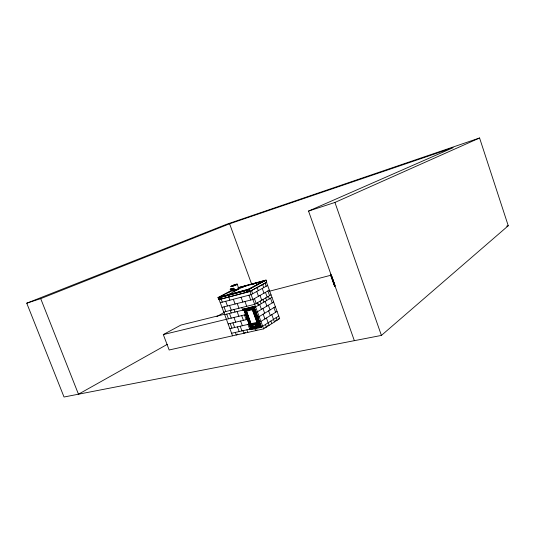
<?xml version="1.0" encoding="UTF-8"?>
<svg xmlns="http://www.w3.org/2000/svg" width="535" height="535" viewBox="0 0 535 535"><rect width="100%" height="100%" fill="white"/><g stroke="black" fill="none" stroke-linecap="round" stroke-linejoin="round"><path stroke-width="0.8" d="M219.805 298.751C218.447 298.356 218.608 299.493 219.584 298.303M233.929 288.552C232.524 288.967 234.343 288.479 233.588 288.258C233.621 290.391 229.354 288.546 230.378 289.549M250.754 327.152L250.233 327.346L250.641 327.146M246.341 315.209L245.853 315.389L246.354 315.182M381.408 335.418L508.25 225.743L479.581 137.99L226.633 224.265L26.75 303.198L64.026 397.01L381.408 335.418L334.937 202.444L479.581 137.99M233.454 288.713L234.31 291.04L233.507 288.432M224.586 314.226L180.917 325.053L163.309 334.576L169.16 349.984L263.628 328.864L279.665 318.592L266.216 281.53M257.054 329.761L255.67 330.643L254.954 328.697M278.742 316.051L262.672 326.243L260.491 326.738M261.481 327.293L253.871 306.501L261.481 327.293L251.149 329.727L243.585 309.143L253.871 306.501M259.736 326.51L253.015 308.14L244.95 310.126L251.637 328.35L259.789 326.477M260.13 326.945L251.443 328.858L244.301 309.859L251.316 328.938L260.13 326.945L253.262 307.578L260.257 326.865M258.044 325.527L257.663 324.056L251.597 325.494L252.105 326.885L258.044 325.527L257.536 324.136M245.364 332.389L243.96 333.265L243.017 330.69M252.105 326.885L258.171 325.447M277.05 311.39L260.913 321.435L259.455 321.769M257.663 324.056L255.596 325.36L258.472 324.705M258.405 323.742L255.703 325.434L258.432 324.805M237.721 334.101L236.309 334.97L235.367 332.422M251.597 325.494L252.232 326.805M257.021 322.311L252.413 309.718L257.021 322.311L250.962 323.762L246.495 311.169L250.962 323.762M275.358 306.729L259.147 316.613L257.696 316.961M273.659 302.054L257.388 311.791L255.208 312.313M271.967 297.38L255.616 306.956L253.202 307.558M271.038 294.825L254.653 304.321L223.73 312.065M269.339 290.137L252.888 299.48L221.998 307.378M167.368 344.306L78.471 394.208L40.707 298.637L26.75 303.198M216.916 316.499L224.198 312.407M267.634 285.443L251.116 294.631L220.26 302.69M232.471 289.937L218.012 297.554L218.802 299.687L249.985 291.435L266.504 282.326M219.103 299.573L249.932 291.408L266.804 282.212L266.029 280.079L238.51 287.556M249.076 289.495L250.039 289.02M263.641 281.584L265.928 280.34M261.923 281.624L264.31 280.975L248.875 289.094L219.912 297.072M251.069 288.118L247.344 289.743M256.82 284.995L258.258 284.212M262.578 281.871L263.936 280.875L248.956 289.315L266.029 280.079M246.729 285.817L242.542 287.081L243.392 286.847M218.26 297.721L232.745 290.05M220.627 296.691L224.212 294.798M227.803 292.906L232.103 290.639M354.351 340.668L308.541 211.078L453.158 147.66L229.602 223.79L40.707 298.637M308.541 211.078L334.937 202.444M230.224 289.121L233.641 288.191M230.431 289.268L233.849 288.338M230.17 289.402L233.588 288.472M238.001 287.89L264.23 280.761M238.63 287.75L265.982 280.353M242.047 287.014L244.435 286.372M249.999 284.861L256.359 283.135M257.95 282.701L260.331 282.052M251.985 284.352L254.713 283.65M255.998 283.262L258.398 282.614M261.608 281.744L263.213 281.31M218.012 297.554L249.176 289.228L249.985 291.435M226.365 295.347L227.977 294.912M218.226 297.694L249.39 289.375M218.474 297.861L249.29 289.642M218.521 297.988L249.337 289.776M219.136 298.61L219.724 298.45M246.541 291.328C247.558 291.475 246.314 291.354 247.163 291.16M219.163 298.711L219.751 298.497M246.548 291.374L247.203 291.261M506.638 226.165L508.25 225.743M269.252 291.254L330.597 275.318M243.585 309.143L253.744 306.582L261.354 327.373M224.68 314.613L244.334 309.752M244.301 309.859L253.262 307.578M245.003 309.939L252.493 308.086M252.808 308.929L245.819 310.648L250.922 324.544M246.367 311.25L252.413 309.718M163.309 334.576L245.893 314.573M228.137 323.963L248.354 319.168M229.863 328.624L249.397 324.096M250.741 324.584L257.937 322.926M250.821 324.805L258.01 323.147M278.1 318.947L279.665 318.592M275.492 320.612L277.063 320.258L276.134 317.703M252.908 327.072L255.302 326.524M256.9 326.163L258.499 325.795M231.588 333.278L251.142 328.851M267.513 325.721L269.092 325.36L266.41 318.011M264.792 327.46L266.376 327.106L265.427 324.498M220.152 298.537C221.283 298.771 219.865 297.039 219.965 298.289M229.535 305.452L231.28 310.173M233.969 317.462L235.708 322.164M237.44 326.865L239.178 331.56M230.244 310.434L231.194 313.002M225.723 301.258L227.469 305.98M229.468 313.43L231.207 318.131M232.939 322.819L234.671 327.507M220.56 297.447L222.299 302.155M224.038 306.856L225.777 311.551M226.726 314.112L228.458 318.793M230.19 323.474L231.922 328.149M218.394 297.647L232.531 335.82M241.084 297.253L242.843 302.048M246.488 312.132L250.454 322.939M247.23 316.172L248.066 318.445M243.846 308.996L249.163 323.474M250.28 326.517L251.122 328.804M243.713 309.07L251.276 329.647M241.766 307.545L242.723 310.153M244.475 314.914L246.227 319.676M247.972 324.431L249.718 329.179M233.795 288.619L234.651 290.94L233.675 288.385M237.192 303.492L238.944 308.254M241.653 315.596L243.398 320.345M246.882 329.814L247.832 332.395M233.34 299.272L235.092 304.027M237.099 311.544L238.844 316.279M240.589 321.013L242.328 325.735M234.056 309.477L235.005 312.059M240.228 326.223L241.967 330.931M228.111 295.434L229.863 300.182M227.749 294.939L243.164 286.747M251.397 290.311L252.66 293.768M254.426 298.604L256.191 303.432M249.21 289.422L263.628 328.864M248.942 295.2L250.714 300.035M253.45 307.498L256.974 317.128M257.221 317.817L258.733 321.936M258.98 322.625L259.736 324.678M253.242 307.899L260.043 326.49M253.343 308.876L254.185 311.169M255.583 314.995L259.508 325.715M255.576 325.835L255.101 324.538L252.426 325.153L253.135 327.092M244.976 301.499L246.735 306.301M237.219 284.138L238.677 288.372M252.105 324.899L253.008 327.393M252.246 325.802L252.808 327.326M262.504 284.232L263.728 287.616M265.454 292.344L267.166 297.065M262.25 288.439L263.976 293.18M265.701 297.921L266.637 300.503M268.356 305.224L270.075 309.946M271.793 314.66L274.435 321.936M265.166 301.365L266.891 306.107M268.617 310.842L270.335 315.57M262.986 299.493L263.929 302.088M270.844 321.06L271.78 323.642M257.014 287.241L258.258 290.659M260.003 295.44L261.742 300.215M256.746 291.501L258.492 296.296M260.237 301.085L261.194 303.693M262.932 308.474L264.671 313.242M259.682 304.575L261.434 309.37M263.18 314.152L264.925 318.934M229.602 223.79L251.831 284.673M257.589 302.616L258.545 305.244M257.462 302.69L258.418 305.318M265.039 283.115L266.176 286.258M267.888 290.96L269.593 295.661M270.523 298.222L272.228 302.917M273.927 307.598L275.625 312.279M268.383 296.363L269.319 298.931M330.376 274.315L334.676 286.479M238.449 288.352A3.337 0.368 -20.2 0 1 237.293 289.254A3.424 0.374 -20.2 0 1 233.227 290.679A3.424 0.374 -20.2 0 1 233.006 290.244M233.073 290.231A3.337 0.368 -20.2 0 0 233.287 290.652A3.337 0.368 -20.2 0 0 237.293 289.254A3.424 0.374 -20.2 0 0 238.53 288.325M238.563 288.846A3.337 0.368 -20.2 0 1 238.169 289.081M237.593 289.361A3.337 0.368 -20.2 0 1 233.768 290.759M233.18 290.9A3.337 0.368 -20.2 0 1 232.544 290.946M247.337 290.699C247.558 292.304 248.561 290.064 247.337 290.699M248.969 323.849L249.477 323.675L248.969 323.849M245.083 311.718L244.575 311.912L245.077 311.704M334.796 286.406L330.49 274.241L334.796 286.406M335.01 285.536L331.292 275.03L335.01 285.536M252.861 308.534L245.338 310.387L251.791 327.962L259.348 326.243L252.861 308.534M252.761 308.795L245.592 310.561L251.885 327.708L259.087 326.069L252.761 308.795M232.103 286.359A3.431 0.354 -20.2 0 0 237.226 284.239A3.431 0.354 -20.2 0 0 232.758 285.469A3.431 0.354 -20.2 0 0 232.103 286.359M232.157 286.332A3.337 0.348 -20.2 0 0 237.145 284.266A3.337 0.348 -20.2 0 0 232.792 285.469A3.337 0.348 -20.2 0 0 232.157 286.332"/></g></svg>
